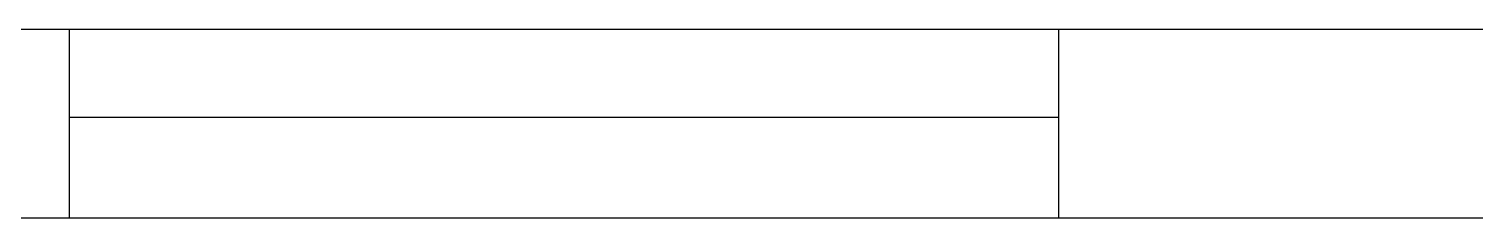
# Model space of a CAD drawing. Extents: x 200 to 24872, y 200 to 5740.
# Drawn here: x 22552 to 24095, y 2770 to 2970 of the extents above; entities that cross this region are included whole.
import ezdxf

# ---------------------------------------------------------------- set-up
doc = ezdxf.new("R2010")
doc.units = 0
doc.header["$LTSCALE"] = 10
doc.header["$MEASUREMENT"] = 0
doc.layers.add('A-ANNO-GRA1', color=7, linetype='CONTINUOUS')

msp = doc.modelspace()

# ---------------------------------------------------------------- linework, layer by layer
at = {"layer": 'A-ANNO-GRA1'}
for p, q in [((17000, 2970), (24095, 2970)), ((22595, 2770), (22595, 2970)), ((23645, 2770), (23645, 2970)), ((22595, 2876.7), (23645, 2876.7)), ((17000, 2770), (24095, 2770))]:
    msp.add_line(p, q, dxfattribs=at)

doc.saveas('drawing.dxf')
